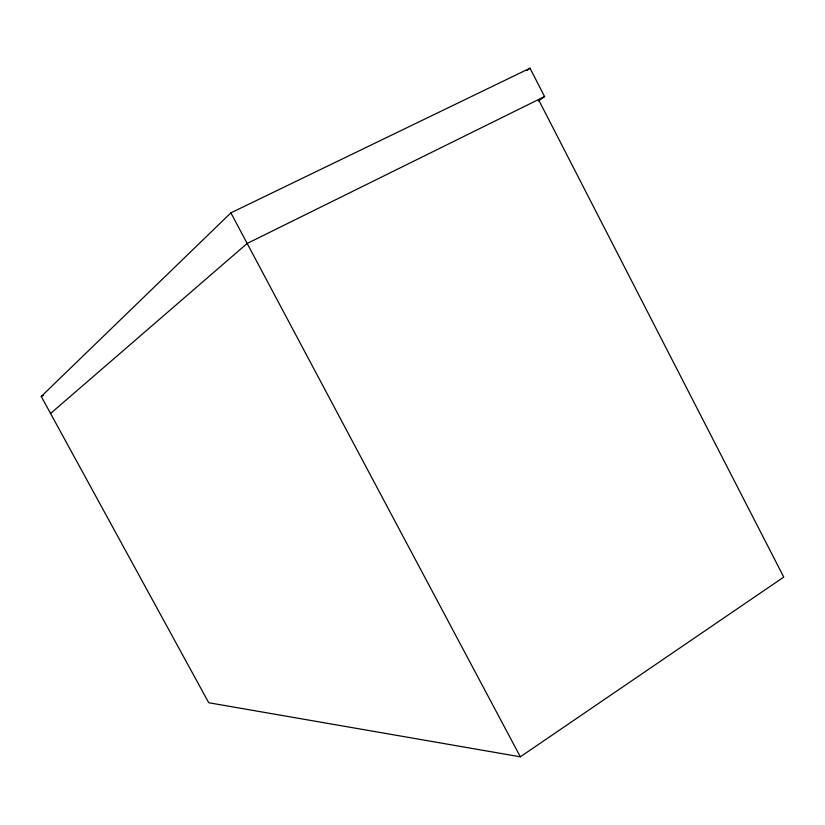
<?xml version="1.0" encoding="UTF-8"?>
<svg xmlns="http://www.w3.org/2000/svg" width="825" height="825" viewBox="0 0 825 825"><rect width="100%" height="100%" fill="white"/><g stroke="black" fill="none" stroke-linecap="round" stroke-linejoin="round"><path stroke-width="1.24" d="M538.477 99.557L783.75 577.087L520.348 756.814L208.735 702.735L41.25 396.454L230.887 212.86L530.011 68.186L544.572 96.546L538.292 101.042M50.562 413.49L247.17 243.458L544.572 96.546M526.958 70.538L530.011 68.186M41.25 396.454L43.539 395.288M230.887 212.86L520.348 756.814"/></g></svg>
